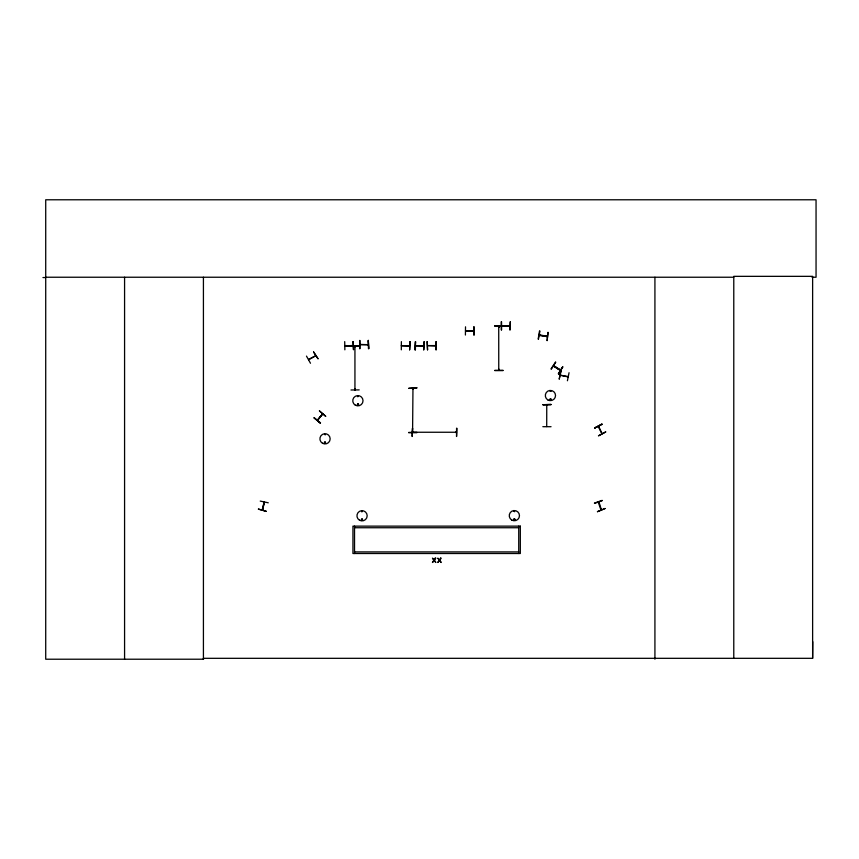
<?xml version="1.0" encoding="UTF-8"?>
<svg xmlns="http://www.w3.org/2000/svg" width="859" height="859" viewBox="0 0 859 859"><rect width="100%" height="100%" fill="white"/><g stroke="black" fill="none" stroke-linecap="round" stroke-linejoin="round"><path stroke-width="1.29" d="M812.034 277.232L816.05 277.232L816.05 199.782L45.72 199.782L45.72 659.218L203.54 659.218L203.433 658.316L812.625 658.316L812.743 641.705M262.285 509.978L262.811 509.204M263.896 502.676L264.078 502.053L262.242 509.945L264.465 502.043L262.553 510.031M553.518 365.891L560.433 369.95M601.053 508.968C602.234 513.21 598.412 498.349 598.54 503.116M354.864 346.703L355.261 346.07M354.939 389.922L354.939 389.009L355.272 389.889M355.272 389.75L354.896 389.181M412.642 388.322L412.932 389.224L412.964 388.343M412.599 432.582L412.588 431.39L412.921 432.27M498.671 326.399L499.047 327.139L499.09 326.399M325.421 434.675L324.595 434.461L325.475 434.568M324.477 442.675C326.13 441.161 325.003 444.124 324.605 442.911M358.343 396.471L357.462 396.59L358.289 396.375M357.419 404.449C358.643 406.554 358.171 402.431 357.408 404.847M361.295 519.427C363.013 522.089 362.595 517.644 361.542 519.104M513.618 519.491C515.883 516.914 514.348 522.476 513.714 519.126M514.917 519.491L513.822 519.631L514.788 519.244M549.631 399.36C551.693 396.955 550.855 401.733 549.706 399.553M550.812 391.371L549.985 391.146L550.866 391.264M550.973 399.36L549.943 399.639L550.769 399.016M538.163 339.08L539.516 330.983M538.464 339.122L539.935 331.048M540.193 335.493L539.28 334.956M539.388 335.354L547.355 336.266L546.582 336.556M315.64 355.755L308.596 359.406M412.964 432.098L412.964 431.529M499.068 370.068L499.036 369.359M559.22 378.991L560.895 370.948M569.055 372.709L567.412 380.762M260.234 501.087L268.266 502.794M546.754 404.782L546.711 426.579M324.348 442.278C324.927 445.392 326.592 440.839 324.509 442.149M358.536 404.943C357.569 401.54 356.786 407.424 358.611 404.385M362.541 519.749C360.576 521.102 362.595 517.58 362.455 520.017M602.052 433.527L598.54 426.204M317.98 419.836L317.282 420.126L322.651 414.006M344.846 345.576L359.191 345.941L350.977 345.533M360.082 344.427L368.221 344.684L360.179 344.717M508.99 325.658L509.902 325.658M401.378 345.586L409.41 345.952M415.509 345.586L423.637 345.866M465.524 330.779L466.426 331.069M472.783 331.155L473.728 330.779M550.995 368.919L555.515 362.058M555.762 362.23L551.338 369.145M558.543 373.89L562.709 366.814L558.575 373.912M558.296 373.729L562.806 366.868M514.004 511.191L514.681 511.706L514.154 511.041M322.286 413.727L322.136 414.661M320.3 423.165L314.104 417.753L320.321 423.133M345.651 345.887L353.07 345.952M413.49 432.249L412.578 432.249L412.964 388.483M501.86 325.668L502.601 325.701M509.076 325.658L509.902 326.076L501.828 326.076M455.71 432.26L456.516 432.582L455.796 432.174M409.475 345.898L401.378 345.866M473.674 331.123L465.685 330.736M355.229 346.789L354.939 345.962L354.939 389.836L354.939 389.095M499.047 327.054L499.068 326.334M306.48 356.098L310.486 363.26M313.589 351.986L318.098 358.869L313.61 351.986M315.768 355.744L308.606 359.771M594.653 427.932L602.084 424.432M605.713 431.991L598.455 435.846L605.659 431.894M357.645 404.149L358.235 404.224M594.417 503.073L602.17 500.368M594.535 503.395L602.266 500.657M553.754 365.644L560.465 370.068M560.379 370.358L553.593 365.923M456.365 432.582L455.796 432.582M423.551 345.952L415.681 345.952M435.642 345.952L427.599 345.586L435.814 345.586M362.165 511.137L361.843 511.921L362.262 511.18M539.463 334.903L547.269 336.266M501.774 325.99L509.817 325.658L494.795 325.797L502.998 325.744M494.795 326.195L502.998 326.141M501.259 329.963L501.248 321.749M509.924 329.899L510.289 321.696L510.042 329.899M353.028 341.56L353.5 349.774L353.146 341.56M344.867 345.909L359.191 345.823M359.653 348.679L359.642 340.475M368.779 348.625L368.275 340.422L368.736 348.625M344.867 349.828L344.706 341.614M494.795 370.326L503.009 370.272M494.795 370.626L503.009 370.616M359.191 389.889L350.977 389.997M412.556 428.287L412.148 436.501L412.492 428.287M408.68 432.41L416.894 432.356M408.68 432.721L416.894 432.7M551.038 404.471L542.834 404.707L551.038 404.449M542.834 404.643L551.048 404.653M542.834 426.687L551.048 426.708M42.95 277.554L45.72 277.543M45.72 277.232L733.779 277.232M465.524 326.817L465.406 335.031M473.728 326.817L473.846 335.031M465.599 330.779L473.556 330.694M473.728 331.069L465.524 331.069M401.378 341.624L401.314 349.828M427.148 341.624L427.481 349.828M436.265 341.624L436.222 349.828M415.058 349.828L415.509 341.624L415.09 349.828M427.599 349.828L427.181 341.624M412.664 432.249L456.451 432.249M354.531 527.737L518.729 527.737M354.531 551.908L518.729 551.908M547.312 336.685L539.334 335.289M560.272 375.2L568.11 376.564M561.013 370.981L559.273 379.002M568.121 376.951L560.132 375.179M554.914 367.018L558.855 369.606M314.04 417.839L320.536 422.853M498.735 327.032L498.725 326.334L498.757 370.186L499.122 369.434M601.826 433.731L598.315 426.493M600.956 509.956L598.315 502.354M501.549 321.749L501.602 329.953M498.757 369.359L498.757 370.1M456.924 428.287L456.558 436.501L456.569 428.287M368.382 340.411L368.436 348.625M359.942 340.465L359.996 348.679M812.625 658.316L812.625 276.34L733.779 276.34L733.779 658.316M654.923 277.232L654.923 659.218M518.729 526.138L518.729 553.507M474.147 326.817L474.147 335.031M435.921 341.624L435.921 349.828M415.455 341.624L415.402 349.828M354.531 526.138L354.531 553.507M203.422 277.232L203.422 659.218M124.576 277.232L124.576 659.218M548.031 332.401L547.119 340.572L548.031 332.401M258.419 509.097L266.322 511.363L258.419 509.097M435.223 558.135L434.171 559.843L432.474 558.135L433.816 560.304L432.442 562.473L434.139 560.734L435.857 562.473L434.493 560.272L435.857 558.135L435.223 558.135M440.549 558.135L439.497 559.843L437.811 558.135L439.142 560.304L437.768 562.473L439.464 560.734L441.182 562.473L439.819 560.272L441.182 558.135L440.549 558.135M319.441 410.924L325.668 416.293L319.441 410.924M322.512 413.898L317.562 420.341L322.522 413.974M601.912 424.078L594.707 428.04L601.912 424.078M605.047 508.507L597.456 511.674L605.047 508.507M416.883 387.871L408.68 388.343L416.883 387.838M410.044 341.624L409.636 349.828L410.044 341.624M424.174 341.624L423.723 349.828L424.174 341.624M520.318 526.138L352.942 526.138L352.942 553.507L520.318 553.507L520.318 526.138M547.87 399.95A5.111 5.111 0 0 0 555.537 395.527A5.111 5.111 0 0 0 547.87 391.103A5.111 5.111 0 0 0 547.87 399.95M355.325 405.18A5.133 5.133 0 0 0 363.024 400.734A5.133 5.133 0 0 0 355.325 396.289A5.133 5.133 0 0 0 355.325 405.18M322.469 443.265A5.122 5.122 0 0 0 330.157 438.831A5.122 5.122 0 0 0 322.469 434.396A5.122 5.122 0 0 0 322.469 443.265M511.803 520.082A5.111 5.111 0 0 0 519.47 515.658A5.111 5.111 0 0 0 511.803 511.223A5.111 5.111 0 0 0 511.803 520.082M359.502 520.221A5.122 5.122 0 0 0 367.18 515.787A5.122 5.122 0 0 0 359.502 511.352A5.122 5.122 0 0 0 359.502 520.221"/></g></svg>
